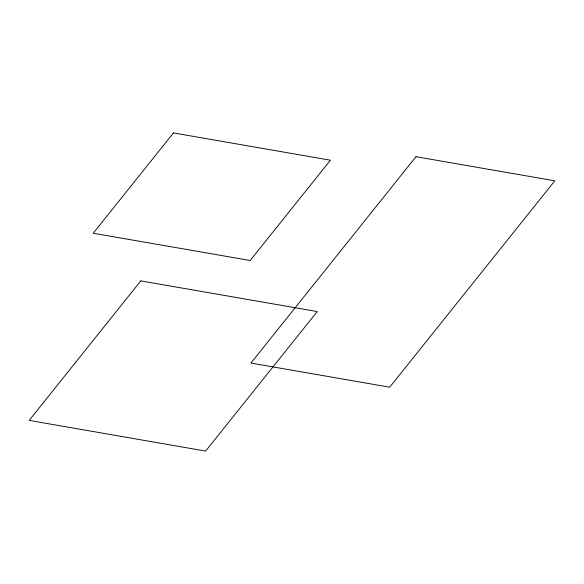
<?xml version="1.0" encoding="UTF-8"?>
<svg xmlns="http://www.w3.org/2000/svg" width="584" height="584" viewBox="0 0 584 584"><rect width="100%" height="100%" fill="white"/><g stroke="black" fill="none" stroke-linecap="round" stroke-linejoin="round"><path stroke-width="0.88" d="M173.463 132.926L93.221 233.235L250.193 260.515L330.434 160.206L173.463 132.926M140.795 280.897L29.2 420.407L205.626 451.074L317.229 311.564L140.795 280.897M415.99 156.695L250.901 363.073L389.711 387.199L554.8 180.821L415.99 156.695"/></g></svg>
